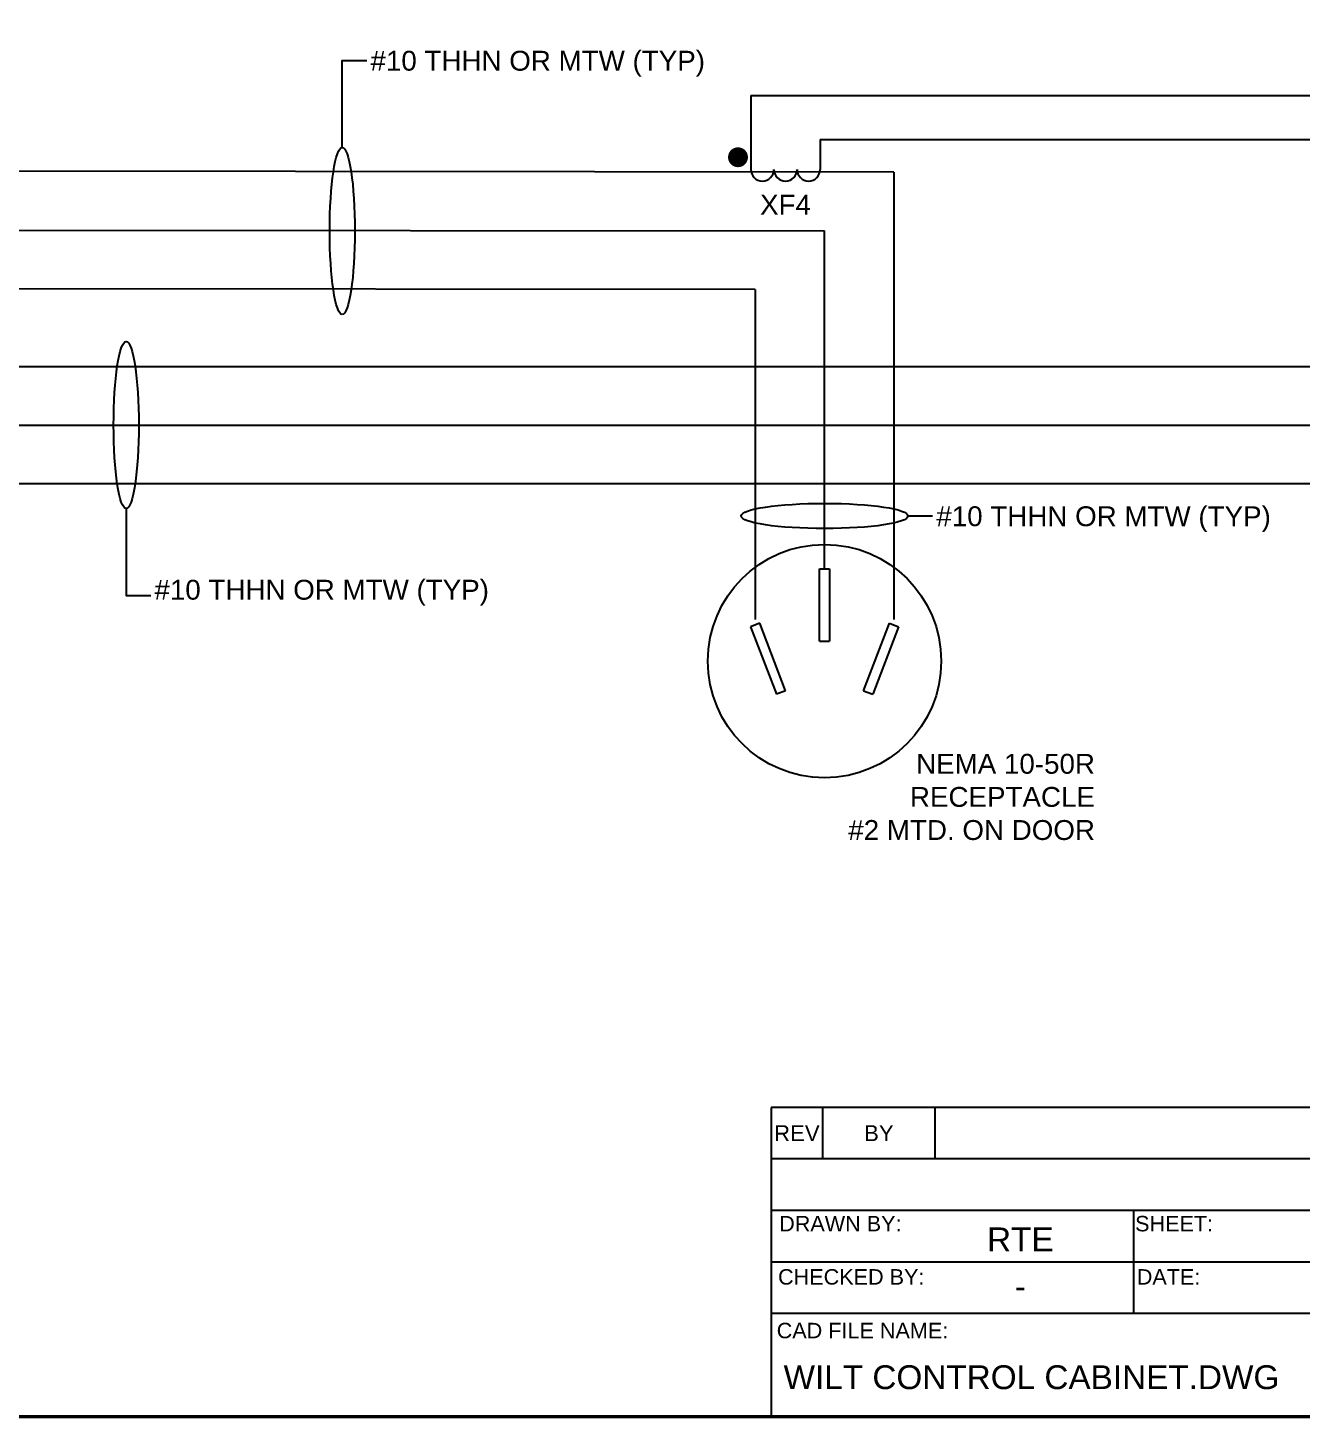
# Model space of a CAD drawing. Header units: inches. Extents: x -228 to 241, y -155 to 115.
# Drawn here: x -114.04 to -106.03, y -33.32 to -24.57 of the extents above; entities that cross this region are included whole.
import ezdxf
from ezdxf.enums import TextEntityAlignment as Align

# ---------------------------------------------------------------- set-up
doc = ezdxf.new("R2010")
doc.units = ezdxf.units.IN
doc.header["$MEASUREMENT"] = 0
for name, color, linetype in [('BORDER', 3, 'Continuous'), ('CURRENT TRANSFORMER', 201, 'Continuous'), ('DIM', 1, 'Continuous'), ('ELECTRICAL DEVICES', 30, 'Continuous'), ('PANEL WIRE', 5, 'Continuous'), ('PANEL WIRE - N', 255, 'Continuous'), ('TXT', 4, 'Continuous')]:
    doc.layers.add(name, color=color, linetype=linetype)
doc.styles.get("Standard").update_dxf_attribs({"font": 'arial.ttf'})

# ---------------------------------------------------------------- blocks, each defined once
blk = doc.blocks.new('B-BORDER')
at = {"layer": 'BORDER'}
for p, q in [((34, 0.9729), (28.487, 0.9729)), ((28.487, 0.9729), (28.487, 0.6486)), ((28.6492, 0.9729), (28.6492, 0.8107)), ((29.0032, 0.8107), (29.0032, 0.9729)), ((34, 0.8107), (28.487, 0.8107)), ((34, 0.6486), (28.487, 0.6486)), ((28.487, 0.6486), (28.487, 0)), ((29.6275, 0.6486), (29.6275, 0.3243)), ((30.7679, 0.4864), (28.487, 0.4864)), ((34, 0.3243), (28.487, 0.3243))]:
    blk.add_line(p, q, dxfattribs=at)
at = {"layer": 'BORDER', "const_width": 0.01}
blk.add_lwpolyline([(34, 0), (34, 10), (18, 10), (18, 0), (34, 0)], dxfattribs=at)
at = {"layer": 'BORDER'}
for s, p in [('REV', (28.5681, 0.8918)), ('BY', (28.8262, 0.8918))]:
    blk.add_text(s, height=0.05, dxfattribs=at).set_placement(p, align=Align.MIDDLE_CENTER)
for s, height, p in [('DRAWN BY:', 0.04864, (28.705, 0.5828)), ('SHEET:', 0.04864, (29.7551, 0.5828)), ('CHECKED BY:', 0.048644, (28.7393, 0.4153)), ('DATE:', 0.04864, (29.7378, 0.4153))]:
    blk.add_text(s, height=height, dxfattribs=at).set_placement(p, align=Align.CENTER)
blk.add_text('CAD FILE NAME:', height=0.048644, dxfattribs=at).set_placement((28.5047, 0.2464))
at = {"layer": 'TXT'}
for tag, height, p in [('DRAWN_BY', 0.075, (29.2713, 0.5576)), ('SHEET', 0.075, (30.4722, 0.5576)), ('DWG_TITLE', 0.075, (32.384, 0.4864)), ('CHECKED_BY', 0.075, (29.2713, 0.4098)), ('DATE', 0.075, (30.4722, 0.4098)), ('REV', 0.125, (33.7822, 0.1077))]:
    blk.add_attdef(tag, text='', height=height, dxfattribs=at).set_placement(p, align=Align.MIDDLE_CENTER)
blk.add_attdef('FILENAME', (28.5264, 0.0864), '', height=0.075, dxfattribs=at)

msp = doc.modelspace()

# ---------------------------------------------------------------- linework, layer by layer
at = {"layer": 'CURRENT TRANSFORMER'}
for p, q in [((-109.488614, -24.995852), (-103.018311, -24.995852)), ((-109.488614, -24.995852), (-109.488614, -25.462194)), ((-109.051788, -25.274198), (-102.581485, -25.274198)), ((-109.051788, -25.274198), (-109.051788, -25.462194))]:
    msp.add_line(p, q, dxfattribs=at)
at = {"layer": 'CURRENT TRANSFORMER', "ltscale": 0.1, "const_width": 0.0625}
msp.add_lwpolyline([(-109.600468, -25.385261, 1), (-109.537968, -25.385261, 1)], format="xyb", close=True, dxfattribs=at)
at = {"layer": 'CURRENT TRANSFORMER'}
for centre in [(-109.415809, -25.462194), (-109.270201, -25.462194), (-109.124592, -25.462194)]:
    msp.add_arc(centre, 0.072804, 180, 0, dxfattribs=at)
at = {"layer": 'ELECTRICAL DEVICES'}
for p, q in [((-109.055688, -28.431255), (-109.055688, -27.975998)), ((-109.055688, -27.975998), (-108.993324, -27.975998)), ((-108.993324, -27.975998), (-108.993324, -28.431255)), ((-109.432218, -28.317002), (-109.490447, -28.339331)), ((-109.490447, -28.339331), (-109.327445, -28.764408)), ((-109.269216, -28.742079), (-109.432218, -28.317002)), ((-108.779797, -28.742079), (-108.616795, -28.317002)), ((-108.558565, -28.339331), (-108.721567, -28.764408)), ((-108.616795, -28.317002), (-108.558565, -28.339331)), ((-109.055688, -28.431255), (-108.993324, -28.431255)), ((-109.269216, -28.742079), (-109.327445, -28.764408)), ((-108.779797, -28.742079), (-108.721567, -28.764408))]:
    msp.add_line(p, q, dxfattribs=at)
msp.add_circle((-109.024506, -28.555796), 0.734439, dxfattribs=at)
at = {"layer": 'PANEL WIRE'}
for p, q in [((-108.58768, -25.479332), (-125.617188, -25.462604)), ((-108.58768, -25.479332), (-108.58768, -28.292938)), ((-109.461332, -26.217757), (-125.530285, -26.201029)), ((-109.461332, -26.217757), (-109.461332, -28.292938)), ((-120.665685, -26.701236), (-100.506748, -26.701236)), ((-101.3804, -27.439661), (-120.665685, -27.439661))]:
    msp.add_line(p, q, dxfattribs=at)
at = {"layer": 'PANEL WIRE - N'}
for p, q in [((-127.748119, -25.831817), (-109.024506, -25.848544)), ((-109.024506, -27.975998), (-109.024506, -25.848544)), ((-120.665685, -27.070449), (-100.943574, -27.070449))]:
    msp.add_line(p, q, dxfattribs=at)
at = {"layer": 'TXT'}
for points in [[(-112.059564, -25.322808), (-112.059564, -24.776164), (-111.904954, -24.776164)], [(-113.419034, -27.596185), (-113.419034, -28.14283), (-113.264424, -28.14283)], [(-108.49877, -27.642497), (-108.49877, -27.642497), (-108.344161, -27.642497)]]:
    msp.add_lwpolyline(points, dxfattribs=at)
for centre, major_axis in [((-112.059564, -25.848544), (0, -0.525736)), ((-113.419034, -27.070449), (0, -0.525736)), ((-109.024506, -27.642497), (0.525736, 0))]:
    msp.add_ellipse(centre, major_axis=major_axis, ratio=0.15040391, dxfattribs=at)

# ---------------------------------------------------------------- block references
at = {"layer": 'DIM'}
ref = msp.add_blockref('B-BORDER', (-166.335056, -33.309716), dxfattribs=dict(at, xscale=2, yscale=2, zscale=2))
ref.add_attrib('DRAWN_BY', 'RTE', dxfattribs={"layer": 'TXT', "height": 0.15}).set_placement((-107.792476, -32.194551), align=Align.MIDDLE_CENTER)
ref.add_attrib('FILENAME', 'WILT CONTROL CABINET.DWG', (-109.282295, -33.136845), dxfattribs={"layer": 'TXT', "height": 0.15})
ref.add_attrib('CHECKED_BY', '-', dxfattribs={"layer": 'TXT', "height": 0.15}).set_placement((-107.792476, -32.490113), align=Align.MIDDLE_CENTER)

# ---------------------------------------------------------------- texts
at = {"layer": 'TXT'}
for p in [(-111.88189, -24.840341), (-108.321097, -27.706675), (-113.24136, -28.169119)]:
    msp.add_text('#10 THHN OR MTW (TYP)', height=0.125, dxfattribs=at).set_placement(p)
msp.add_text('XF4', height=0.125, dxfattribs=at).set_placement((-109.270201, -25.683793), align=Align.MIDDLE_CENTER)
at = {"layer": 'TXT', "insert": (-107.322887, -29.139337), "char_height": 0.125, "attachment_point": 3}
msp.add_mtext_dynamic_manual_height_columns('NEMA 10-50R RECEPTACLE\\P#2 MTD. ON DOOR', width=1.74098782, gutter_width=12.5, heights=[0], dxfattribs=at)

doc.saveas('drawing.dxf')
